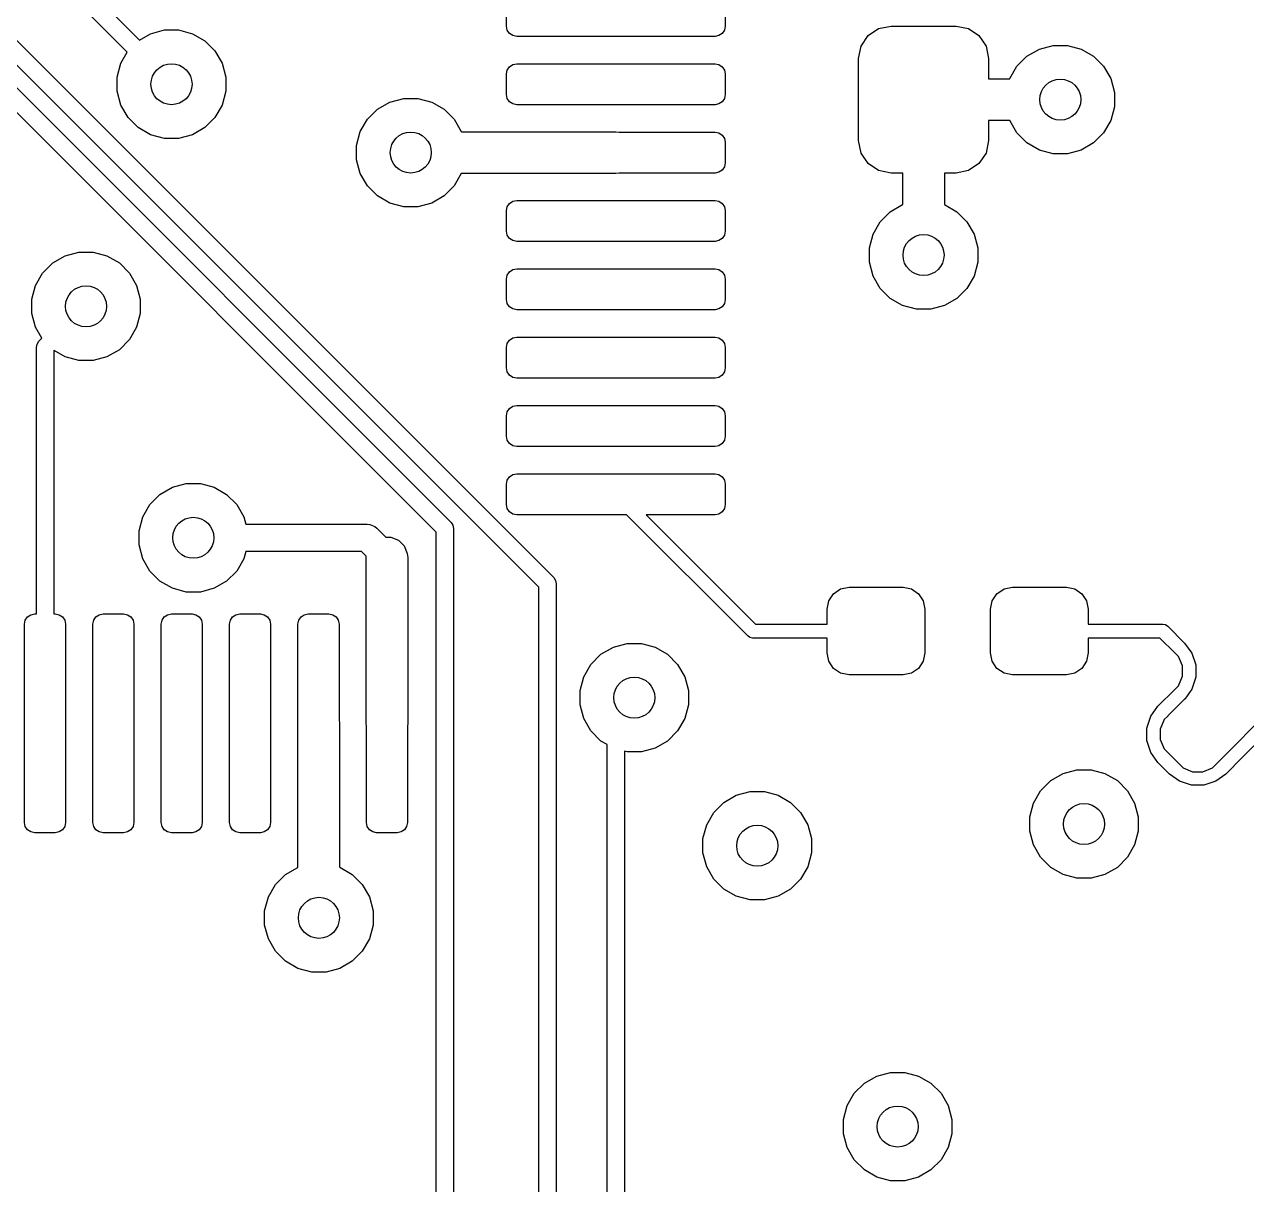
# Model space of a CAD drawing. Extents: x 0.98 to 8.13, y -3.46 to -0.83.
# Drawn here: x 5.1643 to 5.5162, y -2.4527 to -2.1186 of the extents above; entities that cross this region are included whole.
import ezdxf

# ---------------------------------------------------------------- set-up
doc = ezdxf.new("R2010")
doc.units = 0
doc.header["$MEASUREMENT"] = 0
doc.layers.add('BLACK', color=7, linetype='CONTINUOUS')

msp = doc.modelspace()

# ---------------------------------------------------------------- linework, layer by layer
at = {"layer": 'BLACK', "linetype": 'CONTINUOUS'}
for p, q in [((5.01161, -1.93721), (5.1975, -2.1231)), ((5.19397, -2.12664), (5.00881, -1.94148)), ((4.99572, -1.95689), (5.31673, -2.2779)), ((5.31246, -2.28071), (4.99292, -1.96116)), ((5.10019, -2.075), (5.2872, -2.26201)), ((5.28293, -2.26482), (5.09739, -2.07927)), ((5.30315, -2.11909), (5.30315, -2.11319)), ((5.36614, -2.11319), (5.36614, -2.11909)), ((5.1975, -2.1231), (5.20067, -2.12128)), ((5.20067, -2.12128), (5.20464, -2.12021)), ((5.20464, -2.12021), (5.20875, -2.12021)), ((5.20875, -2.12021), (5.21272, -2.12128)), ((5.21272, -2.12128), (5.21628, -2.12333)), ((5.30337, -2.12022), (5.30315, -2.11909)), ((5.30401, -2.12118), (5.30337, -2.12022)), ((5.30497, -2.12182), (5.30401, -2.12118)), ((5.3061, -2.12205), (5.30497, -2.12182)), ((5.36432, -2.12182), (5.36319, -2.12205)), ((5.36528, -2.12118), (5.36432, -2.12182)), ((5.36592, -2.12022), (5.36528, -2.12118)), ((5.36614, -2.11909), (5.36592, -2.12022)), ((5.40524, -2.12487), (5.40727, -2.12183)), ((5.40727, -2.12183), (5.4103, -2.11981)), ((5.4103, -2.11981), (5.41388, -2.11909)), ((5.41388, -2.11909), (5.43258, -2.11909)), ((5.43258, -2.11909), (5.43616, -2.11981)), ((5.43616, -2.11981), (5.43919, -2.12183)), ((5.43919, -2.12183), (5.44122, -2.12487)), ((5.21628, -2.12333), (5.21919, -2.12624)), ((5.36319, -2.12205), (5.3061, -2.12205)), ((5.40453, -2.12844), (5.40524, -2.12487)), ((5.44122, -2.12487), (5.44193, -2.12844)), ((5.45657, -2.12571), (5.46054, -2.12464)), ((5.46054, -2.12464), (5.46465, -2.12464)), ((5.46465, -2.12464), (5.46862, -2.12571)), ((5.19214, -2.1298), (5.19397, -2.12664)), ((5.21919, -2.12624), (5.22124, -2.1298)), ((5.40453, -2.15207), (5.40453, -2.12844)), ((5.44193, -2.12844), (5.44193, -2.13426)), ((5.4501, -2.13067), (5.45301, -2.12776)), ((5.45301, -2.12776), (5.45657, -2.12571)), ((5.46862, -2.12571), (5.47219, -2.12776)), ((5.47219, -2.12776), (5.47509, -2.13067)), ((5.19108, -2.13377), (5.19214, -2.1298)), ((5.22124, -2.1298), (5.22231, -2.13377)), ((5.30315, -2.13287), (5.30337, -2.13174)), ((5.30337, -2.13174), (5.30401, -2.13079)), ((5.30401, -2.13079), (5.30497, -2.13015)), ((5.30497, -2.13015), (5.3061, -2.12992)), ((5.3061, -2.12992), (5.36319, -2.12992)), ((5.36319, -2.12992), (5.36432, -2.13015)), ((5.36432, -2.13015), (5.36528, -2.13079)), ((5.36528, -2.13079), (5.36592, -2.13174)), ((5.36592, -2.13174), (5.36614, -2.13287)), ((5.44805, -2.13423), (5.4501, -2.13067)), ((5.47509, -2.13067), (5.47715, -2.13423)), ((5.19108, -2.13788), (5.19108, -2.13377)), ((5.22231, -2.13377), (5.22231, -2.13788)), ((5.30315, -2.13878), (5.30315, -2.13287)), ((5.36614, -2.13287), (5.36614, -2.13878)), ((5.44193, -2.13426), (5.44804, -2.13426)), ((5.44804, -2.13426), (5.44805, -2.13423)), ((5.47715, -2.13423), (5.47821, -2.1382)), ((5.19214, -2.14185), (5.19108, -2.13788)), ((5.22231, -2.13788), (5.22124, -2.14185)), ((5.30337, -2.13991), (5.30315, -2.13878)), ((5.36614, -2.13878), (5.36592, -2.13991)), ((5.47821, -2.1382), (5.47821, -2.14231)), ((5.1942, -2.14541), (5.19214, -2.14185)), ((5.22124, -2.14185), (5.21919, -2.14541)), ((5.266, -2.14302), (5.26956, -2.14096)), ((5.26956, -2.14096), (5.27354, -2.1399)), ((5.27354, -2.1399), (5.27765, -2.1399)), ((5.27765, -2.1399), (5.28162, -2.14096)), ((5.28162, -2.14096), (5.28518, -2.14302)), ((5.30401, -2.14087), (5.30337, -2.13991)), ((5.30497, -2.14151), (5.30401, -2.14087)), ((5.3061, -2.14173), (5.30497, -2.14151)), ((5.36319, -2.14173), (5.3061, -2.14173)), ((5.36432, -2.14151), (5.36319, -2.14173)), ((5.36528, -2.14087), (5.36432, -2.14151)), ((5.36592, -2.13991), (5.36528, -2.14087)), ((5.47821, -2.14231), (5.47715, -2.14628)), ((5.19711, -2.14832), (5.1942, -2.14541)), ((5.21919, -2.14541), (5.21628, -2.14832)), ((5.26104, -2.14949), (5.2631, -2.14593)), ((5.2631, -2.14593), (5.266, -2.14302)), ((5.28518, -2.14302), (5.28808, -2.14593)), ((5.28808, -2.14593), (5.29014, -2.14949)), ((5.44804, -2.14626), (5.44193, -2.14626)), ((5.44193, -2.14626), (5.44193, -2.15207)), ((5.44805, -2.14628), (5.44804, -2.14626)), ((5.4501, -2.14984), (5.44805, -2.14628)), ((5.47715, -2.14628), (5.47509, -2.14984)), ((5.20067, -2.15038), (5.19711, -2.14832)), ((5.21628, -2.14832), (5.21272, -2.15038)), ((5.25998, -2.15346), (5.26104, -2.14949)), ((5.29014, -2.14949), (5.29015, -2.14951)), ((5.29015, -2.14951), (5.33465, -2.14951)), ((5.33465, -2.14951), (5.33561, -2.14961)), ((5.33561, -2.14961), (5.36319, -2.14961)), ((5.36319, -2.14961), (5.36432, -2.14983)), ((5.36432, -2.14983), (5.36528, -2.15047)), ((5.45301, -2.15275), (5.4501, -2.14984)), ((5.47509, -2.14984), (5.47219, -2.15275)), ((5.20464, -2.15144), (5.20067, -2.15038)), ((5.20875, -2.15144), (5.20464, -2.15144)), ((5.21272, -2.15038), (5.20875, -2.15144)), ((5.25998, -2.15757), (5.25998, -2.15346)), ((5.36528, -2.15047), (5.36592, -2.15143)), ((5.36592, -2.15143), (5.36614, -2.15256)), ((5.36614, -2.15256), (5.36614, -2.15846)), ((5.40524, -2.15565), (5.40453, -2.15207)), ((5.44193, -2.15207), (5.44122, -2.15565)), ((5.45657, -2.15481), (5.45301, -2.15275)), ((5.47219, -2.15275), (5.46862, -2.15481)), ((5.40727, -2.15868), (5.40524, -2.15565)), ((5.44122, -2.15565), (5.43919, -2.15868)), ((5.46054, -2.15587), (5.45657, -2.15481)), ((5.46465, -2.15587), (5.46054, -2.15587)), ((5.46862, -2.15481), (5.46465, -2.15587)), ((5.26104, -2.16154), (5.25998, -2.15757)), ((5.36528, -2.16055), (5.36432, -2.16119)), ((5.36592, -2.15959), (5.36528, -2.16055)), ((5.36614, -2.15846), (5.36592, -2.15959)), ((5.4103, -2.16071), (5.40727, -2.15868)), ((5.43919, -2.15868), (5.43616, -2.16071)), ((5.2631, -2.1651), (5.26104, -2.16154)), ((5.29014, -2.16154), (5.28808, -2.1651)), ((5.29015, -2.16151), (5.29014, -2.16154)), ((5.33465, -2.16151), (5.29015, -2.16151)), ((5.33561, -2.16142), (5.33465, -2.16151)), ((5.36319, -2.16142), (5.33561, -2.16142)), ((5.36432, -2.16119), (5.36319, -2.16142)), ((5.41388, -2.16142), (5.4103, -2.16071)), ((5.41723, -2.16142), (5.41388, -2.16142)), ((5.41723, -2.17048), (5.41723, -2.16142)), ((5.43258, -2.16142), (5.42923, -2.16142)), ((5.42923, -2.16142), (5.42923, -2.17048)), ((5.43616, -2.16071), (5.43258, -2.16142)), ((5.266, -2.16801), (5.2631, -2.1651)), ((5.28808, -2.1651), (5.28518, -2.16801)), ((5.26956, -2.17006), (5.266, -2.16801)), ((5.27354, -2.17113), (5.26956, -2.17006)), ((5.27765, -2.17113), (5.27354, -2.17113)), ((5.28162, -2.17006), (5.27765, -2.17113)), ((5.28518, -2.16801), (5.28162, -2.17006)), ((5.30315, -2.17224), (5.30337, -2.17111)), ((5.30337, -2.17111), (5.30401, -2.17016)), ((5.30401, -2.17016), (5.30497, -2.16952)), ((5.30497, -2.16952), (5.3061, -2.16929)), ((5.3061, -2.16929), (5.36319, -2.16929)), ((5.36319, -2.16929), (5.36432, -2.16952)), ((5.36432, -2.16952), (5.36528, -2.17016)), ((5.36528, -2.17016), (5.36592, -2.17111)), ((5.36592, -2.17111), (5.36614, -2.17224)), ((5.41364, -2.17255), (5.4172, -2.17049)), ((5.4172, -2.17049), (5.41723, -2.17048)), ((5.42923, -2.17048), (5.42925, -2.17049)), ((5.42925, -2.17049), (5.43282, -2.17255)), ((5.30315, -2.17815), (5.30315, -2.17224)), ((5.36614, -2.17224), (5.36614, -2.17815)), ((5.41073, -2.17545), (5.41364, -2.17255)), ((5.43282, -2.17255), (5.43572, -2.17545)), ((5.30337, -2.17928), (5.30315, -2.17815)), ((5.36614, -2.17815), (5.36592, -2.17928)), ((5.40868, -2.17901), (5.41073, -2.17545)), ((5.43572, -2.17545), (5.43778, -2.17901)), ((5.30401, -2.18024), (5.30337, -2.17928)), ((5.30497, -2.18088), (5.30401, -2.18024)), ((5.3061, -2.1811), (5.30497, -2.18088)), ((5.36319, -2.1811), (5.3061, -2.1811)), ((5.36432, -2.18088), (5.36319, -2.1811)), ((5.36528, -2.18024), (5.36432, -2.18088)), ((5.36592, -2.17928), (5.36528, -2.18024)), ((5.40762, -2.18298), (5.40868, -2.17901)), ((5.43778, -2.17901), (5.43884, -2.18298)), ((5.17606, -2.18525), (5.18003, -2.18419)), ((5.18003, -2.18419), (5.18414, -2.18419)), ((5.18414, -2.18419), (5.18811, -2.18525)), ((5.40762, -2.18709), (5.40762, -2.18298)), ((5.43884, -2.18298), (5.43884, -2.18709)), ((5.16959, -2.19022), (5.1725, -2.18731)), ((5.1725, -2.18731), (5.17606, -2.18525)), ((5.18811, -2.18525), (5.19167, -2.18731)), ((5.19167, -2.18731), (5.19458, -2.19022)), ((5.40868, -2.19107), (5.40762, -2.18709)), ((5.43884, -2.18709), (5.43778, -2.19107)), ((5.16754, -2.19378), (5.16959, -2.19022)), ((5.19458, -2.19022), (5.19664, -2.19378)), ((5.30315, -2.19193), (5.30337, -2.1908)), ((5.30315, -2.19783), (5.30315, -2.19193)), ((5.30337, -2.1908), (5.30401, -2.18984)), ((5.30401, -2.18984), (5.30497, -2.1892)), ((5.30497, -2.1892), (5.3061, -2.18898)), ((5.3061, -2.18898), (5.36319, -2.18898)), ((5.36319, -2.18898), (5.36432, -2.1892)), ((5.36432, -2.1892), (5.36528, -2.18984)), ((5.36528, -2.18984), (5.36592, -2.1908)), ((5.36592, -2.1908), (5.36614, -2.19193)), ((5.36614, -2.19193), (5.36614, -2.19783)), ((5.41073, -2.19463), (5.40868, -2.19107)), ((5.43778, -2.19107), (5.43572, -2.19463)), ((5.16647, -2.19775), (5.16754, -2.19378)), ((5.19664, -2.19378), (5.1977, -2.19775)), ((5.41364, -2.19753), (5.41073, -2.19463)), ((5.43572, -2.19463), (5.43282, -2.19753)), ((5.16647, -2.20186), (5.16647, -2.19775)), ((5.1977, -2.19775), (5.1977, -2.20186)), ((5.30337, -2.19896), (5.30315, -2.19783)), ((5.30401, -2.19992), (5.30337, -2.19896)), ((5.36592, -2.19896), (5.36528, -2.19992)), ((5.36614, -2.19783), (5.36592, -2.19896)), ((5.4172, -2.19959), (5.41364, -2.19753)), ((5.43282, -2.19753), (5.42925, -2.19959)), ((5.16754, -2.20583), (5.16647, -2.20186)), ((5.1977, -2.20186), (5.19664, -2.20583)), ((5.30497, -2.20056), (5.30401, -2.19992)), ((5.3061, -2.20079), (5.30497, -2.20056)), ((5.36319, -2.20079), (5.3061, -2.20079)), ((5.36432, -2.20056), (5.36319, -2.20079)), ((5.36528, -2.19992), (5.36432, -2.20056)), ((5.42117, -2.20065), (5.4172, -2.19959)), ((5.42528, -2.20065), (5.42117, -2.20065)), ((5.42925, -2.19959), (5.42528, -2.20065)), ((5.16936, -2.20899), (5.16754, -2.20583)), ((5.19664, -2.20583), (5.19458, -2.20939)), ((5.16797, -2.21066), (5.16851, -2.20985)), ((5.16851, -2.20985), (5.16936, -2.20899)), ((5.19458, -2.20939), (5.19167, -2.2123)), ((5.30337, -2.21048), (5.30401, -2.20953)), ((5.30401, -2.20953), (5.30497, -2.20889)), ((5.30497, -2.20889), (5.3061, -2.20866)), ((5.3061, -2.20866), (5.36319, -2.20866)), ((5.36319, -2.20866), (5.36432, -2.20889)), ((5.36432, -2.20889), (5.36528, -2.20953)), ((5.36528, -2.20953), (5.36592, -2.21048)), ((5.16778, -2.21161), (5.16797, -2.21066)), ((5.16778, -2.28839), (5.16778, -2.21161)), ((5.1729, -2.21253), (5.17278, -2.21265)), ((5.17278, -2.21265), (5.17278, -2.28839)), ((5.17606, -2.21435), (5.1729, -2.21253)), ((5.19167, -2.2123), (5.18811, -2.21435)), ((5.30315, -2.21161), (5.30337, -2.21048)), ((5.30315, -2.21752), (5.30315, -2.21161)), ((5.36592, -2.21048), (5.36614, -2.21161)), ((5.36614, -2.21161), (5.36614, -2.21752)), ((5.18003, -2.21542), (5.17606, -2.21435)), ((5.18414, -2.21542), (5.18003, -2.21542)), ((5.18811, -2.21435), (5.18414, -2.21542)), ((5.30337, -2.21865), (5.30315, -2.21752)), ((5.30401, -2.21961), (5.30337, -2.21865)), ((5.30497, -2.22025), (5.30401, -2.21961)), ((5.3061, -2.22047), (5.30497, -2.22025)), ((5.36432, -2.22025), (5.36319, -2.22047)), ((5.36528, -2.21961), (5.36432, -2.22025)), ((5.36592, -2.21865), (5.36528, -2.21961)), ((5.36614, -2.21752), (5.36592, -2.21865)), ((5.36319, -2.22047), (5.3061, -2.22047)), ((5.30315, -2.2313), (5.30337, -2.23017)), ((5.30337, -2.23017), (5.30401, -2.22921)), ((5.30401, -2.22921), (5.30497, -2.22857)), ((5.30497, -2.22857), (5.3061, -2.22835)), ((5.3061, -2.22835), (5.36319, -2.22835)), ((5.36319, -2.22835), (5.36432, -2.22857)), ((5.36432, -2.22857), (5.36528, -2.22921)), ((5.36528, -2.22921), (5.36592, -2.23017)), ((5.36592, -2.23017), (5.36614, -2.2313)), ((5.30315, -2.2372), (5.30315, -2.2313)), ((5.36614, -2.2313), (5.36614, -2.2372)), ((5.30337, -2.23833), (5.30315, -2.2372)), ((5.36614, -2.2372), (5.36592, -2.23833)), ((5.30401, -2.23929), (5.30337, -2.23833)), ((5.30497, -2.23993), (5.30401, -2.23929)), ((5.3061, -2.24016), (5.30497, -2.23993)), ((5.36319, -2.24016), (5.3061, -2.24016)), ((5.36432, -2.23993), (5.36319, -2.24016)), ((5.36528, -2.23929), (5.36432, -2.23993)), ((5.36592, -2.23833), (5.36528, -2.23929)), ((5.30401, -2.2489), (5.30497, -2.24826)), ((5.30497, -2.24826), (5.3061, -2.24803)), ((5.3061, -2.24803), (5.36319, -2.24803)), ((5.36319, -2.24803), (5.36432, -2.24826)), ((5.36432, -2.24826), (5.36528, -2.2489)), ((5.20337, -2.25396), (5.20694, -2.25191)), ((5.20694, -2.25191), (5.21091, -2.25084)), ((5.21091, -2.25084), (5.21502, -2.25084)), ((5.21502, -2.25084), (5.21899, -2.25191)), ((5.21899, -2.25191), (5.22255, -2.25396)), ((5.30315, -2.25098), (5.30337, -2.24985)), ((5.30315, -2.25689), (5.30315, -2.25098)), ((5.30337, -2.24985), (5.30401, -2.2489)), ((5.36528, -2.2489), (5.36592, -2.24985)), ((5.36592, -2.24985), (5.36614, -2.25098)), ((5.36614, -2.25098), (5.36614, -2.25689)), ((5.20047, -2.25687), (5.20337, -2.25396)), ((5.22255, -2.25396), (5.22546, -2.25687)), ((5.19841, -2.26043), (5.20047, -2.25687)), ((5.22546, -2.25687), (5.22751, -2.26043)), ((5.30337, -2.25802), (5.30315, -2.25689)), ((5.30401, -2.25898), (5.30337, -2.25802)), ((5.30497, -2.25962), (5.30401, -2.25898)), ((5.36528, -2.25898), (5.36432, -2.25962)), ((5.36592, -2.25802), (5.36528, -2.25898)), ((5.36614, -2.25689), (5.36592, -2.25802)), ((5.19735, -2.2644), (5.19841, -2.26043)), ((5.22751, -2.26043), (5.22807, -2.26252)), ((5.22807, -2.26252), (5.26301, -2.26252)), ((5.26301, -2.26252), (5.26378, -2.26259)), ((5.26378, -2.26259), (5.2652, -2.26318)), ((5.2872, -2.26201), (5.28774, -2.26282)), ((5.3061, -2.25984), (5.30497, -2.25962)), ((5.33772, -2.25984), (5.3061, -2.25984)), ((5.3726, -2.29472), (5.33772, -2.25984)), ((5.36319, -2.25984), (5.34338, -2.25984)), ((5.34338, -2.25984), (5.37484, -2.29131)), ((5.36432, -2.25962), (5.36319, -2.25984)), ((5.19735, -2.26851), (5.19735, -2.2644)), ((5.2652, -2.26318), (5.26579, -2.26367)), ((5.26579, -2.26367), (5.26838, -2.26626)), ((5.28293, -2.55906), (5.28293, -2.26482)), ((5.28774, -2.26282), (5.28774, -2.26282)), ((5.28774, -2.26282), (5.28793, -2.26378)), ((5.28793, -2.26378), (5.28793, -2.55802)), ((5.19841, -2.27248), (5.19735, -2.26851)), ((5.26838, -2.26626), (5.26987, -2.26626)), ((5.26987, -2.26626), (5.27203, -2.26716)), ((5.27203, -2.26716), (5.27369, -2.26881)), ((5.27369, -2.26881), (5.27459, -2.27098)), ((5.20047, -2.27604), (5.19841, -2.27248)), ((5.22751, -2.27248), (5.22546, -2.27604)), ((5.22807, -2.27039), (5.22751, -2.27248)), ((5.26138, -2.27039), (5.22807, -2.27039)), ((5.26274, -2.27175), (5.26138, -2.27039)), ((5.2627, -2.27215), (5.26274, -2.27175)), ((5.2627, -2.31988), (5.2627, -2.27215)), ((5.27459, -2.27098), (5.2747, -2.27215)), ((5.2747, -2.27215), (5.2747, -2.31988)), ((5.20337, -2.27895), (5.20047, -2.27604)), ((5.22546, -2.27604), (5.22255, -2.27895)), ((5.20694, -2.281), (5.20337, -2.27895)), ((5.22255, -2.27895), (5.21899, -2.281)), ((5.31673, -2.2779), (5.31727, -2.27871)), ((5.31727, -2.27871), (5.31746, -2.27967)), ((5.31746, -2.27967), (5.31746, -2.52849)), ((5.21091, -2.28207), (5.20694, -2.281)), ((5.21502, -2.28207), (5.21091, -2.28207)), ((5.21899, -2.281), (5.21502, -2.28207)), ((5.31246, -2.52953), (5.31246, -2.28071)), ((5.39595, -2.2846), (5.39732, -2.28255)), ((5.39732, -2.28255), (5.39936, -2.28119)), ((5.39936, -2.28119), (5.40177, -2.28071)), ((5.40177, -2.28071), (5.41732, -2.28071)), ((5.41732, -2.28071), (5.41973, -2.28119)), ((5.41973, -2.28119), (5.42178, -2.28255)), ((5.42178, -2.28255), (5.42314, -2.2846)), ((5.443, -2.2846), (5.44436, -2.28255)), ((5.44436, -2.28255), (5.44641, -2.28119)), ((5.44641, -2.28119), (5.44882, -2.28071)), ((5.44882, -2.28071), (5.46437, -2.28071)), ((5.46437, -2.28071), (5.46678, -2.28119)), ((5.46678, -2.28119), (5.46882, -2.28255)), ((5.46882, -2.28255), (5.47019, -2.2846)), ((5.39547, -2.28701), (5.39595, -2.2846)), ((5.39547, -2.29131), (5.39547, -2.28701)), ((5.42314, -2.2846), (5.42362, -2.28701)), ((5.42362, -2.28701), (5.42362, -2.29961)), ((5.44252, -2.28701), (5.443, -2.2846)), ((5.44252, -2.29961), (5.44252, -2.28701)), ((5.47019, -2.2846), (5.47067, -2.28701)), ((5.47067, -2.28701), (5.47067, -2.29131)), ((5.16437, -2.29134), (5.16459, -2.29021)), ((5.16459, -2.29021), (5.16523, -2.28925)), ((5.16523, -2.28925), (5.16619, -2.28861)), ((5.16619, -2.28861), (5.16732, -2.28839)), ((5.16732, -2.28839), (5.16778, -2.28839)), ((5.17278, -2.28839), (5.17323, -2.28839)), ((5.17323, -2.28839), (5.17436, -2.28861)), ((5.17436, -2.28861), (5.17532, -2.28925)), ((5.17532, -2.28925), (5.17596, -2.29021)), ((5.17596, -2.29021), (5.17618, -2.29134)), ((5.18406, -2.29134), (5.18428, -2.29021)), ((5.18428, -2.29021), (5.18492, -2.28925)), ((5.18492, -2.28925), (5.18588, -2.28861)), ((5.18588, -2.28861), (5.18701, -2.28839)), ((5.18701, -2.28839), (5.19291, -2.28839)), ((5.19291, -2.28839), (5.19404, -2.28861)), ((5.19404, -2.28861), (5.195, -2.28925)), ((5.195, -2.28925), (5.19564, -2.29021)), ((5.19564, -2.29021), (5.19587, -2.29134)), ((5.20374, -2.29134), (5.20396, -2.29021)), ((5.20396, -2.29021), (5.2046, -2.28925)), ((5.2046, -2.28925), (5.20556, -2.28861)), ((5.20556, -2.28861), (5.20669, -2.28839)), ((5.20669, -2.28839), (5.2126, -2.28839)), ((5.2126, -2.28839), (5.21373, -2.28861)), ((5.21373, -2.28861), (5.21469, -2.28925)), ((5.21469, -2.28925), (5.21533, -2.29021)), ((5.21533, -2.29021), (5.21555, -2.29134)), ((5.22343, -2.29134), (5.22365, -2.29021)), ((5.22365, -2.29021), (5.22429, -2.28925)), ((5.22429, -2.28925), (5.22525, -2.28861)), ((5.22525, -2.28861), (5.22638, -2.28839)), ((5.22638, -2.28839), (5.23228, -2.28839)), ((5.23228, -2.28839), (5.23341, -2.28861)), ((5.23341, -2.28861), (5.23437, -2.28925)), ((5.23437, -2.28925), (5.23501, -2.29021)), ((5.23501, -2.29021), (5.23524, -2.29134)), ((5.24311, -2.29134), (5.24334, -2.29021)), ((5.24334, -2.29021), (5.24398, -2.28925)), ((5.24398, -2.28925), (5.24493, -2.28861)), ((5.24493, -2.28861), (5.24606, -2.28839)), ((5.24606, -2.28839), (5.25197, -2.28839)), ((5.25197, -2.28839), (5.2531, -2.28861)), ((5.2531, -2.28861), (5.25406, -2.28925)), ((5.25406, -2.28925), (5.2547, -2.29021)), ((5.2547, -2.29021), (5.25492, -2.29134)), ((5.16437, -2.34843), (5.16437, -2.29134)), ((5.17618, -2.29134), (5.17618, -2.34843)), ((5.18406, -2.34843), (5.18406, -2.29134)), ((5.19587, -2.29134), (5.19587, -2.34843)), ((5.20374, -2.34843), (5.20374, -2.29134)), ((5.21555, -2.29134), (5.21555, -2.34843)), ((5.22343, -2.34843), (5.22343, -2.29134)), ((5.23524, -2.29134), (5.23524, -2.34843)), ((5.24311, -2.31892), (5.24311, -2.29134)), ((5.25492, -2.29134), (5.25492, -2.31892)), ((5.37484, -2.29131), (5.39547, -2.29131)), ((5.47067, -2.29131), (5.49213, -2.29131)), ((5.49213, -2.29131), (5.49289, -2.29146)), ((5.49289, -2.29146), (5.49354, -2.29189)), ((5.49354, -2.29189), (5.4984, -2.29675)), ((5.33391, -2.29794), (5.33788, -2.29687)), ((5.33788, -2.29687), (5.34199, -2.29687)), ((5.34199, -2.29687), (5.34596, -2.29794)), ((5.37325, -2.29515), (5.3726, -2.29472)), ((5.37402, -2.29531), (5.37325, -2.29515)), ((5.39547, -2.29531), (5.37402, -2.29531)), ((5.39547, -2.29961), (5.39547, -2.29531)), ((5.4913, -2.29531), (5.47067, -2.29531)), ((5.47067, -2.29531), (5.47067, -2.29961)), ((5.49557, -2.29958), (5.4913, -2.29531)), ((5.4984, -2.29675), (5.4984, -2.29675)), ((5.4984, -2.29675), (5.4984, -2.29675)), ((5.4984, -2.29675), (5.5005, -2.29965)), ((5.32744, -2.3029), (5.33035, -2.29999)), ((5.33035, -2.29999), (5.33391, -2.29794)), ((5.34596, -2.29794), (5.34952, -2.29999)), ((5.34952, -2.29999), (5.35243, -2.3029)), ((5.39595, -2.30202), (5.39547, -2.29961)), ((5.42362, -2.29961), (5.42314, -2.30202)), ((5.443, -2.30202), (5.44252, -2.29961)), ((5.47067, -2.29961), (5.47019, -2.30202)), ((5.49661, -2.30062), (5.49557, -2.29958)), ((5.49775, -2.30336), (5.49661, -2.30062)), ((5.5005, -2.29965), (5.50161, -2.30305)), ((5.32538, -2.30646), (5.32744, -2.3029)), ((5.35243, -2.3029), (5.35448, -2.30646)), ((5.39732, -2.30406), (5.39595, -2.30202)), ((5.39936, -2.30543), (5.39732, -2.30406)), ((5.42178, -2.30406), (5.41973, -2.30543)), ((5.42314, -2.30202), (5.42178, -2.30406)), ((5.44436, -2.30406), (5.443, -2.30202)), ((5.44641, -2.30543), (5.44436, -2.30406)), ((5.46882, -2.30406), (5.46678, -2.30543)), ((5.47019, -2.30202), (5.46882, -2.30406)), ((5.49775, -2.30632), (5.49775, -2.30336)), ((5.50161, -2.30305), (5.50161, -2.30663)), ((5.32432, -2.31043), (5.32538, -2.30646)), ((5.35448, -2.30646), (5.35555, -2.31043)), ((5.40177, -2.30591), (5.39936, -2.30543)), ((5.41732, -2.30591), (5.40177, -2.30591)), ((5.41973, -2.30543), (5.41732, -2.30591)), ((5.44882, -2.30591), (5.44641, -2.30543)), ((5.46437, -2.30591), (5.44882, -2.30591)), ((5.46678, -2.30543), (5.46437, -2.30591)), ((5.49661, -2.30906), (5.49775, -2.30632)), ((5.50161, -2.30663), (5.5005, -2.31004)), ((5.32432, -2.31454), (5.32432, -2.31043)), ((5.35555, -2.31043), (5.35555, -2.31454)), ((5.49073, -2.31494), (5.49557, -2.31011)), ((5.49557, -2.31011), (5.49661, -2.30906)), ((5.49557, -2.31011), (5.49557, -2.31011)), ((5.49557, -2.31011), (5.49557, -2.31011)), ((5.5005, -2.31004), (5.49842, -2.31291)), ((5.32538, -2.31851), (5.32432, -2.31454)), ((5.35555, -2.31454), (5.35448, -2.31851)), ((5.48863, -2.31784), (5.49073, -2.31494)), ((5.49073, -2.31494), (5.49073, -2.31494)), ((5.4984, -2.31294), (5.49356, -2.31777)), ((5.49842, -2.31291), (5.4984, -2.31294)), ((5.24302, -2.31988), (5.24311, -2.31892)), ((5.25492, -2.31892), (5.25502, -2.31988)), ((5.32744, -2.32207), (5.32538, -2.31851)), ((5.35448, -2.31851), (5.35243, -2.32207)), ((5.48752, -2.32125), (5.48863, -2.31784)), ((5.49251, -2.31882), (5.49138, -2.32156)), ((5.49355, -2.31778), (5.49251, -2.31882)), ((5.49356, -2.31777), (5.49355, -2.31778)), ((5.24302, -2.3614), (5.24302, -2.31988)), ((5.25502, -2.31988), (5.25502, -2.36132)), ((5.2628, -2.32084), (5.2627, -2.31988)), ((5.2628, -2.34843), (5.2628, -2.32084)), ((5.2747, -2.31988), (5.27461, -2.32084)), ((5.27461, -2.32084), (5.27461, -2.34843)), ((5.33035, -2.32498), (5.32744, -2.32207)), ((5.35243, -2.32207), (5.34952, -2.32498)), ((5.48752, -2.32483), (5.48752, -2.32125)), ((5.49138, -2.32156), (5.49138, -2.32452)), ((5.51227, -2.32681), (5.51895, -2.32013)), ((5.33215, -2.32602), (5.33035, -2.32498)), ((5.34952, -2.32498), (5.34596, -2.32704)), ((5.48863, -2.32824), (5.48752, -2.32483)), ((5.49138, -2.32452), (5.49251, -2.32726)), ((5.52178, -2.32296), (5.5151, -2.32964)), ((5.33215, -2.49016), (5.33215, -2.32602)), ((5.33788, -2.3281), (5.33715, -2.32791)), ((5.33715, -2.32791), (5.33715, -2.48912)), ((5.34199, -2.3281), (5.33788, -2.3281)), ((5.34596, -2.32704), (5.34199, -2.3281)), ((5.49073, -2.33113), (5.48863, -2.32824)), ((5.49251, -2.32726), (5.49356, -2.32831)), ((5.49356, -2.32831), (5.49356, -2.32831)), ((5.49356, -2.32831), (5.49356, -2.32831)), ((5.49356, -2.32831), (5.49356, -2.32831)), ((5.49356, -2.32831), (5.4969, -2.33165)), ((5.50744, -2.33165), (5.51227, -2.32681)), ((5.49073, -2.33114), (5.49073, -2.33113)), ((5.49407, -2.33448), (5.49073, -2.33114)), ((5.4969, -2.33165), (5.49795, -2.3327)), ((5.49795, -2.3327), (5.50069, -2.33383)), ((5.50365, -2.33383), (5.50639, -2.3327)), ((5.50639, -2.3327), (5.50744, -2.33165)), ((5.5151, -2.32964), (5.51026, -2.33448)), ((5.45695, -2.3393), (5.45985, -2.33639)), ((5.45985, -2.33639), (5.46341, -2.33434)), ((5.46341, -2.33434), (5.46738, -2.33327)), ((5.46738, -2.33327), (5.47149, -2.33327)), ((5.47149, -2.33327), (5.47547, -2.33434)), ((5.47547, -2.33434), (5.47903, -2.33639)), ((5.47903, -2.33639), (5.48193, -2.3393)), ((5.49697, -2.33658), (5.49407, -2.33448)), ((5.50069, -2.33383), (5.50365, -2.33383)), ((5.51026, -2.33448), (5.50737, -2.33658)), ((5.36931, -2.34058), (5.37328, -2.33952)), ((5.37328, -2.33952), (5.37739, -2.33952)), ((5.37739, -2.33952), (5.38136, -2.34058)), ((5.45489, -2.34286), (5.45695, -2.3393)), ((5.48193, -2.3393), (5.48399, -2.34286)), ((5.50038, -2.33769), (5.49697, -2.33658)), ((5.50396, -2.33769), (5.50038, -2.33769)), ((5.50737, -2.33658), (5.50396, -2.33769)), ((5.36284, -2.34555), (5.36575, -2.34264)), ((5.36575, -2.34264), (5.36931, -2.34058)), ((5.38136, -2.34058), (5.38492, -2.34264)), ((5.38492, -2.34264), (5.38783, -2.34555)), ((5.45383, -2.34683), (5.45489, -2.34286)), ((5.48399, -2.34286), (5.48505, -2.34683)), ((5.36079, -2.34911), (5.36284, -2.34555)), ((5.38783, -2.34555), (5.38989, -2.34911)), ((5.45383, -2.35094), (5.45383, -2.34683)), ((5.48505, -2.34683), (5.48505, -2.35094)), ((5.16459, -2.34956), (5.16437, -2.34843)), ((5.16523, -2.35051), (5.16459, -2.34956)), ((5.16619, -2.35115), (5.16523, -2.35051)), ((5.17532, -2.35051), (5.17436, -2.35115)), ((5.17596, -2.34956), (5.17532, -2.35051)), ((5.17618, -2.34843), (5.17596, -2.34956)), ((5.18428, -2.34956), (5.18406, -2.34843)), ((5.18492, -2.35051), (5.18428, -2.34956)), ((5.18588, -2.35115), (5.18492, -2.35051)), ((5.195, -2.35051), (5.19404, -2.35115)), ((5.19564, -2.34956), (5.195, -2.35051)), ((5.19587, -2.34843), (5.19564, -2.34956)), ((5.20396, -2.34956), (5.20374, -2.34843)), ((5.2046, -2.35051), (5.20396, -2.34956)), ((5.20556, -2.35115), (5.2046, -2.35051)), ((5.21469, -2.35051), (5.21373, -2.35115)), ((5.21533, -2.34956), (5.21469, -2.35051)), ((5.21555, -2.34843), (5.21533, -2.34956)), ((5.22365, -2.34956), (5.22343, -2.34843)), ((5.22429, -2.35051), (5.22365, -2.34956)), ((5.22525, -2.35115), (5.22429, -2.35051)), ((5.23437, -2.35051), (5.23341, -2.35115)), ((5.23501, -2.34956), (5.23437, -2.35051)), ((5.23524, -2.34843), (5.23501, -2.34956)), ((5.26302, -2.34956), (5.2628, -2.34843)), ((5.26366, -2.35051), (5.26302, -2.34956)), ((5.26462, -2.35115), (5.26366, -2.35051)), ((5.27374, -2.35051), (5.27278, -2.35115)), ((5.27438, -2.34956), (5.27374, -2.35051)), ((5.27461, -2.34843), (5.27438, -2.34956)), ((5.35972, -2.35308), (5.36079, -2.34911)), ((5.38989, -2.34911), (5.39095, -2.35308)), ((5.16732, -2.35138), (5.16619, -2.35115)), ((5.17323, -2.35138), (5.16732, -2.35138)), ((5.17436, -2.35115), (5.17323, -2.35138)), ((5.18701, -2.35138), (5.18588, -2.35115)), ((5.19291, -2.35138), (5.18701, -2.35138)), ((5.19404, -2.35115), (5.19291, -2.35138)), ((5.20669, -2.35138), (5.20556, -2.35115)), ((5.2126, -2.35138), (5.20669, -2.35138)), ((5.21373, -2.35115), (5.2126, -2.35138)), ((5.22638, -2.35138), (5.22525, -2.35115)), ((5.23228, -2.35138), (5.22638, -2.35138)), ((5.23341, -2.35115), (5.23228, -2.35138)), ((5.26575, -2.35138), (5.26462, -2.35115)), ((5.27165, -2.35138), (5.26575, -2.35138)), ((5.27278, -2.35115), (5.27165, -2.35138)), ((5.35972, -2.35719), (5.35972, -2.35308)), ((5.39095, -2.35308), (5.39095, -2.35719)), ((5.45489, -2.35491), (5.45383, -2.35094)), ((5.48505, -2.35094), (5.48399, -2.35491)), ((5.36079, -2.36116), (5.35972, -2.35719)), ((5.39095, -2.35719), (5.38989, -2.36116)), ((5.45695, -2.35847), (5.45489, -2.35491)), ((5.48399, -2.35491), (5.48193, -2.35847)), ((5.36284, -2.36472), (5.36079, -2.36116)), ((5.38989, -2.36116), (5.38783, -2.36472)), ((5.45985, -2.36138), (5.45695, -2.35847)), ((5.48193, -2.35847), (5.47903, -2.36138)), ((5.23663, -2.36632), (5.23953, -2.36341)), ((5.23953, -2.36341), (5.24302, -2.3614)), ((5.25502, -2.36132), (5.25515, -2.36135)), ((5.25515, -2.36135), (5.25871, -2.36341)), ((5.25871, -2.36341), (5.26161, -2.36632)), ((5.46341, -2.36343), (5.45985, -2.36138)), ((5.46738, -2.3645), (5.46341, -2.36343)), ((5.47149, -2.3645), (5.46738, -2.3645)), ((5.47547, -2.36343), (5.47149, -2.3645)), ((5.47903, -2.36138), (5.47547, -2.36343)), ((5.23457, -2.36988), (5.23663, -2.36632)), ((5.26161, -2.36632), (5.26367, -2.36988)), ((5.36575, -2.36763), (5.36284, -2.36472)), ((5.36931, -2.36968), (5.36575, -2.36763)), ((5.38492, -2.36763), (5.38136, -2.36968)), ((5.38783, -2.36472), (5.38492, -2.36763)), ((5.23351, -2.37385), (5.23457, -2.36988)), ((5.26367, -2.36988), (5.26473, -2.37385)), ((5.37328, -2.37075), (5.36931, -2.36968)), ((5.37739, -2.37075), (5.37328, -2.37075)), ((5.38136, -2.36968), (5.37739, -2.37075)), ((5.23351, -2.37796), (5.23351, -2.37385)), ((5.26473, -2.37385), (5.26473, -2.37796)), ((5.23457, -2.38193), (5.23351, -2.37796)), ((5.26473, -2.37796), (5.26367, -2.38193)), ((5.23663, -2.38549), (5.23457, -2.38193)), ((5.26367, -2.38193), (5.26161, -2.38549)), ((5.23953, -2.3884), (5.23663, -2.38549)), ((5.26161, -2.38549), (5.25871, -2.3884)), ((5.24309, -2.39045), (5.23953, -2.3884)), ((5.25871, -2.3884), (5.25515, -2.39045)), ((5.24706, -2.39152), (5.24309, -2.39045)), ((5.25118, -2.39152), (5.24706, -2.39152)), ((5.25515, -2.39045), (5.25118, -2.39152)), ((5.40975, -2.42145), (5.41372, -2.42039)), ((5.41372, -2.42039), (5.41783, -2.42039)), ((5.41783, -2.42039), (5.4218, -2.42145)), ((5.40328, -2.42642), (5.40618, -2.42351)), ((5.40618, -2.42351), (5.40975, -2.42145)), ((5.4218, -2.42145), (5.42536, -2.42351)), ((5.42536, -2.42351), (5.42827, -2.42642)), ((5.40122, -2.42998), (5.40328, -2.42642)), ((5.42827, -2.42642), (5.43032, -2.42998)), ((5.40016, -2.43395), (5.40122, -2.42998)), ((5.43032, -2.42998), (5.43138, -2.43395)), ((5.40016, -2.43806), (5.40016, -2.43395)), ((5.43138, -2.43395), (5.43138, -2.43806)), ((5.40122, -2.44203), (5.40016, -2.43806)), ((5.43138, -2.43806), (5.43032, -2.44203)), ((5.40328, -2.44559), (5.40122, -2.44203)), ((5.43032, -2.44203), (5.42827, -2.44559)), ((5.40618, -2.4485), (5.40328, -2.44559)), ((5.42827, -2.44559), (5.42536, -2.4485)), ((5.40975, -2.45055), (5.40618, -2.4485)), ((5.42536, -2.4485), (5.4218, -2.45055)), ((5.41372, -2.45162), (5.40975, -2.45055)), ((5.41783, -2.45162), (5.41372, -2.45162)), ((5.4218, -2.45055), (5.41783, -2.45162))]:
    msp.add_line(p, q, dxfattribs=at)
at = {"layer": 'BLACK'}
for centre in [(5.20669, -2.13583), (5.4626, -2.14026), (5.27559, -2.15551), (5.42323, -2.18504), (5.18209, -2.1998), (5.21296, -2.26645), (5.33993, -2.31249), (5.46944, -2.34888), (5.37534, -2.35513), (5.24912, -2.3759), (5.41577, -2.436)]:
    msp.add_circle(centre, 0.00591, dxfattribs=at)

doc.saveas('drawing.dxf')
